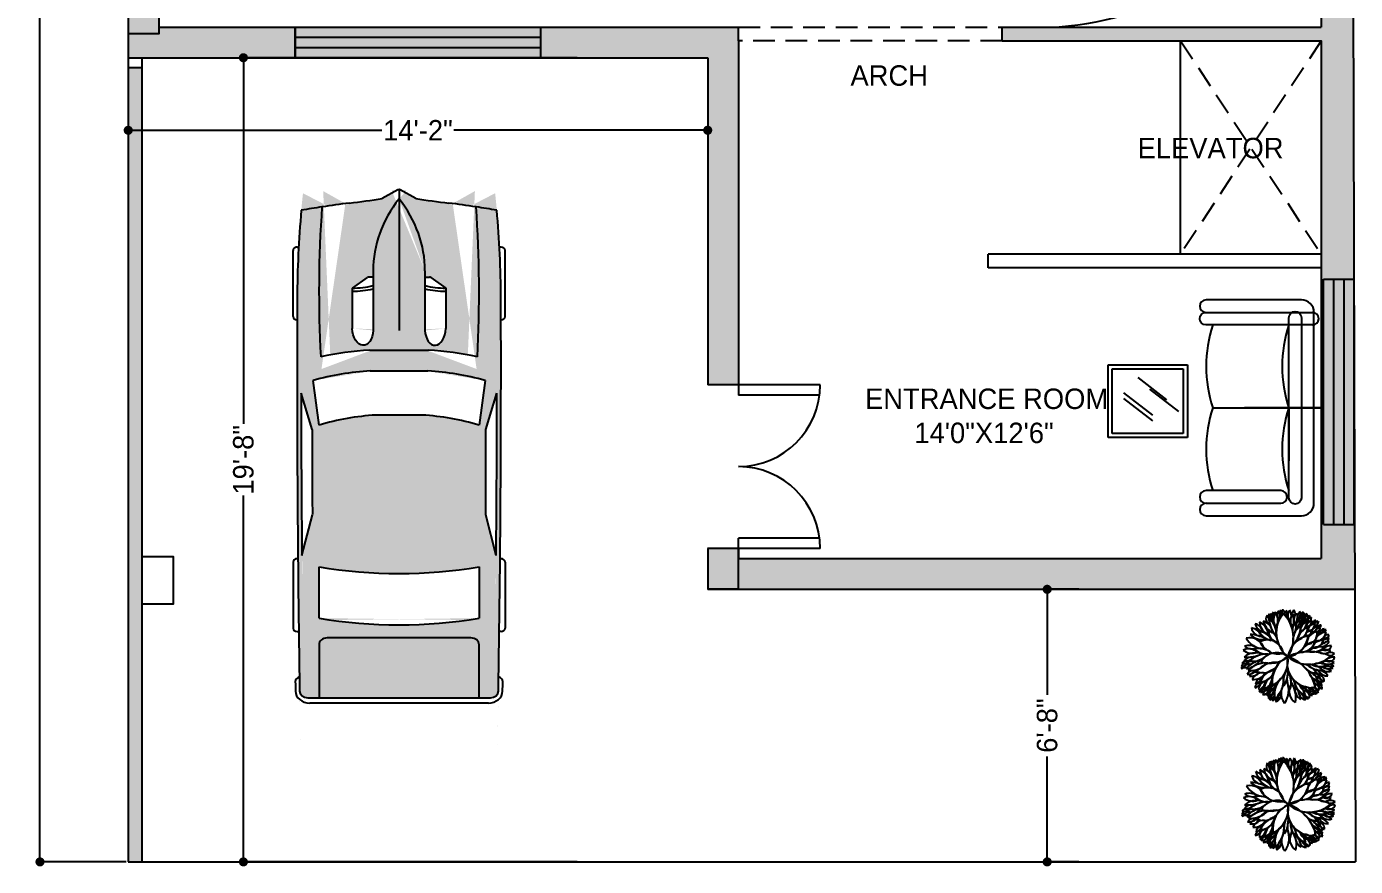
# Model space of a CAD drawing. Header units: inches. Extents: x -1202318 to 15458, y 120 to 819423.
# Drawn here: x 2437.7 to 2827.6, y 135.8 to 382.2 of the extents above; entities that cross this region are included whole.
import ezdxf

# ---------------------------------------------------------------- set-up
doc = ezdxf.new("R2010")
doc.units = ezdxf.units.IN
doc.header["$PDMODE"] = 98
doc.linetypes.add('HIDDEN', pattern=[9.525, 6.35, -3.175])
doc.styles.add('style 2', font='', dxfattribs={"height": 6})
doc.styles.get('style 2').set_extended_font_data('Bahnschrift')
doc.dimstyles.new('ISO-25', dxfattribs={"dimtxt": 6, "dimasz": 2.67, "dimexe": 1.25, "dimexo": 0.625, "dimgap": 0.645, "dimtad": 0, "dimdec": 0, "dimlunit": 3, "dimtxsty": 'style 2', "dimblk": 'DOT', "dimcen": 2.485, "dimclrd": 3, "dimclrt": 256, "dimadec": 0, "dimazin": 0, "dimtfac": 1, "dimtdec": 0, "dimtmove": 0, "dimatfit": 3, "dimfxl": 1, "dimarcsym": 1})

# ---------------------------------------------------------------- blocks, each defined once
blk = doc.blocks.new('DD IN')
for p, q in [((0, 24), (0, 0)), ((3, 24), (3, 0)), ((45, 24), (45, 0)), ((48, 24), (48, 0)), ((0, 0), (3, 0)), ((48, 0), (45, 0))]:
    blk.add_line(p, q)
for centre, start, end in [((0, 0), 0, 90), ((48, 0), 90, 180)]:
    blk.add_arc(centre, 24, start, end)
blk = doc.blocks.new('*U7')
for p, q in [((21.1, 37.41), (21.1, 36.83)), ((46.55, 38.89), (22.35, 38.89)), ((47.8, 37.39), (47.8, 37.41)), ((87.99, 31.87), (74.76, 35.92)), ((134.31, 35.6), (119.29, 31.78)), ((135.45, 37.07), (135.45, 37.41)), ((136.7, 38.89), (160.9, 38.89)), ((162.15, 37.41), (162.15, 36.77)), ((70.03, 31.54), (86.41, 29.35)), ((138.42, 29.35), (157.25, 29.35)), ((186.47, 29.35), (167.01, 29.35)), ((186.47, -33.5), (186.47, 33.5)), ((188.4, -32.76), (188.4, 32.76)), ((164.52, 26.39), (164.52, -26.39)), ((32.27, 11.63), (36.13, 17.17)), ((36.13, 17.17), (50.94, 17.17)), ((32.12, 9.51), (32.12, 11.15)), ((58.92, -10.77), (58.92, 10.77)), ((66.55, -10.53), (66.55, 10.53)), ((186.47, -10.53), (186.47, 10.53)), ((3.27, 6.13), (0.1, 0.41)), ((29.77, 9.51), (51.68, 9.51)), ((82.74, 8.5), (82.74, -8.5)), ((0, 0), (51.68, 0)), ((0.1, -0.41), (3.27, -6.13)), ((29.77, -9.51), (51.68, -9.51)), ((32.12, -9.51), (32.12, -11.15)), ((32.27, -11.63), (36.13, -17.17)), ((36.13, -17.17), (50.94, -17.17)), ((86.41, -29.35), (70.03, -31.54)), ((87.99, -31.87), (74.76, -35.92)), ((134.31, -35.6), (119.29, -31.78)), ((157.25, -29.35), (138.42, -29.35)), ((167.01, -29.35), (186.47, -29.35)), ((21.1, -37.41), (21.1, -36.83)), ((46.55, -38.89), (22.35, -38.89)), ((47.8, -37.39), (47.8, -37.41)), ((135.45, -37.07), (135.45, -37.41)), ((136.7, -38.89), (160.9, -38.89)), ((162.15, -37.41), (162.15, -36.77))]:
    blk.add_line(p, q)
for centre, major_axis, ratio, start_param, end_param in [((266.03, -27.52), (0, 313.31), 0.842304, 1.367076, 1.39176), ((41.19, -490.86), (0, 528.23), 0.842304, 0.00281, 0.075598), ((22.35, 37.41), (0, -1.48), 0.842304, 3.141593, 4.712389), ((64.48, -10555.62), (0, 10593.03), 0.842304, -0.013397, 0.002797), ((46.55, 37.41), (0, 1.48), 0.842304, -1.570796, 0), ((64.48, -10555.62), (0, -10591.55), 0.842304, 3.133765, 3.140441), ((136.7, 37.41), (0, -1.48), 0.842304, 3.141593, 4.712389), ((160.9, 37.41), (0, 1.48), 0.842304, -1.570796, 0), ((180.63, 35.84), (0, 2.22), 0.842304, -0.013017, 1.249894), ((64.48, -10556.36), (0, 10595.31), 0.842304, -0.013397, -0.013017), ((183.98, 33.5), (0, -2.96), 0.842304, 1.570796, 3.128196), ((183.98, 32.76), (0, -5.25), 0.842304, 1.570796, 3.128196), ((37.47, -593.96), (0, -623.33), 0.842304, 3.096046, 3.200911), ((135.29, 5.39), (0, 81.77), 0.842304, 1.245306, 1.50788), ((149.6, 2.8), (0, -79.58), 0.842304, 4.372215, 4.640744), ((95.79, -3666.35), (0, -3698.24), 0.842304, 3.134049, 3.144098), ((17.08, 0), (0, 147.02), 0.842304, 4.511394, 4.913384), ((35.91, 0), (0, 147.02), 0.842304, 4.511394, 4.913384), ((167.01, 26.39), (0, 2.96), 0.842304, 0, 1.570796), ((259.18, -27.52), (0, -305.3), 0.842304, 4.528606, 4.561838), ((134.4, 5.39), (0, -89.78), 0.842304, 4.449482, 4.652344), ((-204.49, 52.4), (0, -250.96), 0.842304, 1.385369, 1.434372), ((13.04, 17.01), (0, 27.42), 0.842304, 4.435146, 4.718221), ((14.2, 17.01), (0, 27.42), 0.842304, 4.435146, 4.718221), ((50.79, 13.34), (6.34, -0.36), 0.603834, -1.395552, 1.581315), ((32.75, 11.15), (0, 0.74), 0.842304, 0.879714, 1.570796), ((29.77, -46.66), (0, 56.17), 0.842304, 0, 0.590319), ((0.62, 0), (0, -0.74), 0.842304, 4.131459, 5.293319), ((29.77, 46.66), (0, 56.17), 0.842304, 2.551274, 3.141593), ((-204.49, -52.4), (0, 250.96), 0.842304, -1.434372, -1.385369), ((13.04, -17.01), (0, -27.42), 0.842304, 1.564964, 1.848039), ((14.2, -17.01), (0, -27.42), 0.842304, 1.564964, 1.848039), ((149.6, -2.8), (0, -79.58), 0.842304, -1.499151, -1.230623), ((32.75, -11.15), (0, -0.74), 0.842304, 4.712389, 5.403472), ((134.4, -5.39), (0, -89.78), 0.842304, -1.510751, -1.307889), ((135.29, -5.39), (0, -81.77), 0.842304, -1.50788, -1.245306), ((259.18, 27.52), (0, 305.3), 0.842304, 1.721348, 1.754579), ((266.03, 27.52), (0, 313.31), 0.842304, 1.749832, 1.774517), ((37.47, 593.96), (0, -623.33), 0.842304, -0.059319, 0.045547), ((167.01, -26.39), (0, -2.96), 0.842304, 4.712389, 6.283185), ((95.79, 3666.35), (0, -3698.24), 0.842304, -0.002505, 0.007544), ((183.98, -33.5), (0, 2.96), 0.842304, 3.15499, 4.712389), ((183.98, -32.76), (0, -5.25), 0.842304, 0.013397, 1.570796), ((41.19, 490.86), (0, -528.23), 0.842304, -0.075598, -0.00281), ((22.35, -37.41), (0, 1.48), 0.842304, 1.570796, 3.141593), ((64.48, 10555.62), (0, 10593.03), 0.842304, 3.138796, 3.15499), ((46.55, -37.41), (0, -1.48), 0.842304, 0, 1.570796), ((64.48, 10555.62), (0, -10591.55), 0.842304, 0.001152, 0.007828), ((136.7, -37.41), (0, -1.48), 0.842304, -1.570796, 0), ((160.9, -37.41), (0, 1.48), 0.842304, 3.141593, 4.712389), ((180.63, -35.84), (0, -2.22), 0.842304, -1.249894, 0.013017), ((64.48, 10556.36), (0, 10595.31), 0.842304, 3.15461, 3.15499)]:
    blk.add_ellipse(centre, major_axis=major_axis, ratio=ratio, start_param=start_param, end_param=end_param)
at = {"extrusion": (0, 0, -1)}
blk.add_ellipse((50.79, -13.34), major_axis=(6.34, 0.36), ratio=0.603834, start_param=-1.395552, end_param=1.581315, dxfattribs=at)
blk = doc.blocks.new('W1')
for p, q in [((-36, 9), (-36, 0)), ((-36, 9), (36, 9)), ((36, 9), (36, 0)), ((-36, 0), (36, 0))]:
    blk.add_line(p, q)
at = {"ltscale": 0.25}
for p, q in [((-36, 6), (36, 6)), ((-36, 3), (36, 3))]:
    blk.add_line(p, q, dxfattribs=at)
blk = doc.blocks.new('A$C045817B7')
at = {"linetype": 'Continuous'}
for centre, radius, start, end in [((0.674, 1.408), 0.0774, 143.4666, 212.636), ((0.57, 1.407), 0.0631, 308.0621, 48.0716), ((0.686, 1.44), 0.053, 162.0876, 254.9372), ((0.632, 1.408), 0.0481, 336.7056, 85.2676), ((0.196, 1.056), 0.227, 4.7143, 67.8163), ((0.503, 1.281), 0.221, 183.6832, 248.8474), ((0.288, 1.091), 0.199, 4.9325, 74.201), ((0.604, 1.346), 0.269, 193.5994, 242.7133), ((0.475, 1.317), 0.0907, 141.6219, 241.8227), ((0.229, 1.254), 0.212, 353.7714, 34.3944), ((0.499, 1.354), 0.076, 146.2148, 215.5863), ((0.344, 1.352), 0.101, 336.8375, 25.7602), ((0.307, 1.11), 0.238, 350.9158, 56.4676), ((0.865, 1.329), 0.427, 182.7633, 220.2681), ((0.566, 1.361), 0.116, 158.8629, 231.8014), ((0.296, 1.275), 0.206, 354.9299, 38.2776), ((0.534, 1.378), 0.0517, 125.1476, 215.1674), ((0.446, 1.388), 0.0665, 315.9686, 28.5539), ((0.727, 1.306), 0.224, 148.1293, 211.6066), ((0.316, 1.295), 0.256, 332.7316, 30.423), ((1.02, 1.101), 0.474, 140.1927, 231.9127), ((1.02, 1.101), 0.474, 140.1927, 231.9127), ((0.666, 1.369), 0.109, 136.9706, 214.0961), ((0.477, 1.38), 0.127, 322.5461, 30.2051), ((0.284, 1.019), 0.531, 326.6718, 45.9965), ((0.284, 1.019), 0.531, 326.6718, 45.9965), ((0.778, 1.398), 0.0917, 148.6867, 206.3859), ((0.659, 1.397), 0.0638, 315.3788, 50.8821), ((0.872, 1.365), 0.146, 144.1247, 209.9983), ((0.663, 1.374), 0.119, 313.0665, 40.4805), ((0.947, 1.285), 0.18, 145.6159, 212.0121), ((0.616, 1.29), 0.206, 329.0835, 27.8381), ((0.871, 1.403), 0.07, 135.7289, 216.7307), ((0.767, 1.403), 0.0727, 313.9166, 42.0854), ((0.963, 1.303), 0.142, 134.1111, 205.5497), ((0.718, 1.345), 0.158, 318.2431, 22.2882), ((1.096, 1.182), 0.242, 142.2526, 184.7932), ((0.742, 1.283), 0.17, 315.1897, 16.2404), ((0.969, 1.344), 0.0971, 118.1173, 194.1612), ((0.813, 1.403), 0.114, 305.529, 13.8056), ((1.036, 1.286), 0.131, 135.6289, 203.2703), ((0.856, 1.262), 0.163, 293.0154, 1.6548), ((0.823, 1.331), 0.128, 320.2817, 21.1504), ((0.864, 1.306), 0.12, 299.7947, 10.8598), ((1.051, 1.143), 0.127, 104.8433, 190.8351), ((1.073, 1.214), 0.146, 128.4546, 183.4176), ((0.969, 1.392), 0.0286, 87.7834, 216.2289), ((0.929, 1.409), 0.0432, 295.9976, 16.1714), ((1.028, 1.326), 0.0778, 112.7761, 185.856), ((0.928, 1.384), 0.0712, 288.713, 11.2589), ((1.065, 1.298), 0.08, 104.201, 194.4012), ((0.911, 1.377), 0.135, 304.2378, 359.5829), ((1.032, 1.358), 0.0364, 99.2784, 171.3916), ((1.001, 1.387), 0.0264, 266.1586, 15.4849), ((1.107, 1.193), 0.0904, 91.8605, 175.7336), ((1.013, 1.286), 0.0917, 275.8545, 358.0593), ((1.015, 1.342), 0.0802, 276.1637, 357.1543), ((1.097, 1.268), 0.0702, 91.7786, 182.4828), ((1.022, 1.367), 0.0483, 287.5588, 1.0547), ((1.083, 1.327), 0.0425, 107.0612, 187.7677), ((1.084, 1.309), 0.0789, 274.952, 350.0502), ((1.189, 1.194), 0.105, 104.8358, 158.3298), ((1.207, 1.215), 0.0674, 97.023, 194.188), ((1.108, 1.294), 0.102, 291.8243, 352.6819), ((0.127, 0.57), 0.503, 57.1, 88.9879), ((0.337, 1.287), 0.294, 226.8371, 279.6115), ((0.127, 0.969), 0.209, 21.1582, 81.5772), ((0.326, 1.216), 0.174, 193.4903, 265.1113), ((0.173, 1.082), 0.165, 14.1334, 74.4408), ((0.362, 1.267), 0.148, 190.1254, 258.4489), ((0.256, 0.888), 0.237, 24.1229, 87.271), ((0.539, 1.293), 0.32, 211.7537, 257.205), ((0.417, 0.977), 0.146, 347.7275, 86.5018), ((0.603, 1.125), 0.177, 180.6823, 254.9928), ((1.135, 0.653), 0.414, 102.4187, 169.64), ((0.684, 1.087), 0.362, 276.8124, 355.2462), ((1.135, 0.653), 0.414, 102.4187, 169.64), ((0.684, 1.087), 0.362, 276.8124, 355.2462), ((0.912, 1.154), 0.115, 129.5904, 214.9904), ((1.097, 0.972), 0.293, 127.2528, 187.8803), ((0.553, 1.191), 0.371, 313.1476, 1.2102), ((0.731, 1.181), 0.124, 311.7047, 29.8857), ((1.179, 0.921), 0.308, 117.7333, 167.1791), ((0.837, 1.185), 0.199, 282.2224, 2.3823), ((1.006, 1.141), 0.0938, 260.6789, 0.9431), ((1.11, 1.022), 0.121, 94.8183, 164.0455), ((1.204, 0.938), 0.18, 96.5443, 185.0063), ((1.017, 1.091), 0.169, 273.2227, 8.7941), ((1.158, 1.113), 0.129, 96.7641, 173.2337), ((1.04, 1.23), 0.104, 265.9009, 6.4786), ((1.003, 1.281), 0.21, 295.6392, 342.2693), ((1.246, 1.068), 0.155, 105.7731, 167.7334), ((1.314, 0.965), 0.233, 109.4994, 136.9089), ((1.161, 1.193), 0.0761, 259.0641, 354.3395), ((1.134, 1.157), 0.199, 273.4935, 346.3568), ((1.328, 0.925), 0.185, 90.3381, 167.7122), ((1.305, 1.044), 0.125, 126.1873, 171.9), ((1.171, 1.124), 0.0642, 283.5886, 18.8322), ((1.238, 1.172), 0.0478, 79.6966, 175.7556), ((1.189, 1.231), 0.0588, 271.4011, 348.9236), ((1.219, 1.17), 0.0764, 278.2551, 352.0256), ((1.297, 1.093), 0.067, 92.1528, 177.3641), ((1.277, 1.158), 0.05, 255.9485, 344.7487), ((1.312, 1.103), 0.0435, 71.8727, 177.5899), ((1.355, 0.989), 0.0801, 80.2322, 170.7901), ((1.293, 1.075), 0.0756, 256.6638, 354.3586), ((0.117, 0.65), 0.2, 47.6242, 116.3703), ((0.12, 0.689), 0.213, 55.0608, 109.8401), ((0.166, 1.035), 0.187, 230.921, 294.5931), ((0.127, 0.785), 0.238, 15.6317, 103.0399), ((0.373, 1.201), 0.352, 211.6708, 264.7928), ((0.266, 0.518), 0.338, 52.3333, 100.5116), ((0.397, 1.03), 0.263, 223.0994, 285.2758), ((0.408, 0.737), 0.252, 8.8778, 118.165), ((0.408, 0.737), 0.252, 8.8778, 118.165), ((0.593, 1.108), 0.339, 206.1263, 280.9166), ((0.593, 1.108), 0.339, 206.1263, 280.9166), ((0.935, 1.02), 0.222, 266.4743, 345.5895), ((1.197, 0.667), 0.301, 99.0241, 154.2486), ((1.121, 1.055), 0.254, 252.2856, 312.6971), ((1.218, 0.649), 0.232, 70.845, 135.8807), ((1.127, 1.022), 0.159, 262.8203, 344.2968), ((1.247, 0.847), 0.136, 75.4836, 172.5015), ((1.319, 0.586), 0.248, 71.9408, 116.9441), ((1.245, 1.019), 0.137, 260.6816, 336.3986), ((1.385, 0.765), 0.2, 94.1518, 143.8725), ((1.273, 1.036), 0.0995, 264.1118, 349.9981), ((1.351, 0.938), 0.0832, 76.143, 176.5124), ((1.312, 0.929), 0.103, 244.6403, 341.1924), ((1.393, 0.747), 0.15, 83.6931, 144.2356), ((0.086, 0.569), 0.0924, 75.5349, 147.3156), ((0.026, 0.744), 0.126, 261.5672, 316.5813), ((0.171, 1.013), 0.233, 232.3928, 289.0729), ((0.15, 0.582), 0.135, 75.3344, 144.8904), ((0.062, 0.81), 0.152, 261.6902, 318.8637), ((0.225, 0.513), 0.275, 70.5173, 130.8948), ((0.084, 1.316), 0.596, 266.2174, 293.1983), ((0.168, 0.529), 0.126, 73.7967, 136.5993), ((0.116, 0.716), 0.108, 248.2341, 323.5826), ((0.333, 0.355), 0.311, 96.4976, 144.4202), ((0.015, 0.882), 0.352, 280.7516, 321.5123), ((0.122, 0.906), 0.399, 267.6527, 316.8691), ((0.381, 0.257), 0.372, 84.6724, 137.8772), ((0.166, 0.999), 0.344, 262.8943, 317.9077), ((0.395, 0.373), 0.394, 87.5171, 133.5965), ((0.536, 0.265), 0.373, 82.1944, 142.1523), ((0.536, 0.265), 0.373, 82.1944, 142.1523), ((0.342, 0.742), 0.267, 247.9013, 336.4453), ((0.342, 0.742), 0.267, 247.9013, 336.4453), ((0.55, 0.505), 0.284, 51.4847, 150.4796), ((0.55, 0.505), 0.284, 51.4847, 150.4796), ((0.448, 1.052), 0.428, 250.5559, 310.8185), ((0.448, 1.052), 0.428, 250.5559, 310.8185), ((0.909, 0.342), 0.426, 115.2559, 188.7459), ((0.909, 0.342), 0.426, 115.2559, 188.7459), ((0.286, 0.673), 0.444, 296.9632, 7.0387), ((0.286, 0.673), 0.444, 296.9632, 7.0387), ((1.1, 0.627), 0.385, 164.9611, 278.5253), ((1.1, 0.627), 0.385, 164.9611, 278.5253), ((1.056, 1.114), 0.507, 229.6992, 311.5503), ((1.056, 1.114), 0.507, 229.6992, 311.5503), ((0.528, 0.117), 0.642, 11.581, 71.9055), ((0.528, 0.117), 0.642, 11.581, 71.9055), ((1.065, 0.015), 0.79, 65.535, 114.0997), ((1.065, 0.015), 0.79, 65.535, 114.0997), ((1.223, 0.344), 0.28, 66.3523, 112.9171), ((1.29, 0.919), 0.144, 232.041, 317.4503), ((1.349, 0.432), 0.228, 64.2867, 119.6833), ((1.335, 0.844), 0.235, 245.2293, 298.7459), ((1.386, 0.654), 0.137, 58.3812, 119.5333), ((1.389, 0.856), 0.109, 228.9093, 308.5468), ((1.438, 0.568), 0.153, 81.9806, 141.5702), ((1.368, 0.746), 0.0952, 239.4601, 343.3963), ((0.036, 0.544), 0.0356, 64.3194, 180.1506), ((-0.006, 0.614), 0.0702, 274.775, 327.7433), ((0.049, 0.567), 0.0483, 63.8642, 164.9126), ((0.016, 0.663), 0.0849, 260.8137, 319.621), ((0.059, 0.633), 0.0762, 260.8552, 343.7736), ((0.11, 0.545), 0.0639, 66.2708, 168.5265), ((0.191, 0.395), 0.116, 69.1503, 149.5623), ((0.098, 0.654), 0.201, 267.8781, 309.7178), ((0.237, 0.359), 0.128, 69.7783, 150.4858), ((0.148, 0.614), 0.193, 263.3238, 315.6901), ((0.329, 0.301), 0.174, 73.1013, 155.8555), ((0.193, 0.58), 0.209, 263.7718, 329.9129), ((0.286, 0.566), 0.234, 271.8374, 352.1545), ((0.608, 0.204), 0.34, 105.8021, 157.9309), ((0.583, 0.217), 0.225, 117.0311, 178.4752), ((0.851, 0.148), 0.333, 125.4495, 194.3833), ((0.258, 0.365), 0.403, 312.0836, 7.7492), ((1.01, 0.352), 0.352, 146.1403, 192.9375), ((0.369, 0.471), 0.358, 326.5048, 12.5731), ((1.112, 0.379), 0.399, 163.006, 206.4028), ((0.463, 0.326), 0.317, 337.0155, 32.3933), ((0.994, 0.414), 0.232, 177.4751, 229.0935), ((0.644, 0.263), 0.2, 352.8763, 53.6923), ((1.193, 0.748), 0.282, 209.5725, 266.6092), ((0.946, 0.351), 0.258, 26.7163, 89.4654), ((1.06, 0.297), 0.308, 45.5953, 96.7829), ((1.249, 0.846), 0.33, 227.6582, 274.5736), ((1.247, 0.543), 0.2, 193.5469, 255.092), ((0.992, 0.295), 0.21, 15.2055, 73.4335), ((1.223, 0.819), 0.246, 241.9956, 297.1513), ((1.135, 0.391), 0.0817, 16.1716, 103.2737), ((1.199, 0.498), 0.0854, 200.7434, 279.5426), ((1.127, 0.388), 0.138, 14.4757, 85.2332), ((1.357, 0.661), 0.257, 212.358, 247.8743), ((1.205, 0.351), 0.0884, 353.8825, 92.0321), ((1.338, 0.576), 0.149, 207.6518, 275.7647), ((1.204, 0.333), 0.177, 32.6713, 88.8509), ((1.331, 0.459), 0.124, 191.172, 251.9177), ((1.201, 0.224), 0.344, 53.1036, 87.7156), ((1.359, 0.663), 0.17, 214.2354, 286.3594), ((1.369, 0.692), 0.157, 229.1074, 294.3725), ((1.326, 0.394), 0.185, 55.0763, 106.547), ((1.367, 0.449), 0.156, 59.4734, 103.628), ((1.397, 0.71), 0.136, 240.5694, 291.3512), ((0.353, 0.192), 0.153, 116.357, 160.3901), ((0.2, 0.338), 0.0957, 275.5656, 352.3302), ((0.329, 0.289), 0.106, 102.1715, 174.8796), ((0.192, 0.412), 0.118, 285.4191, 349.1615), ((0.385, 0.23), 0.109, 94.9728, 190.34), ((0.211, 0.366), 0.169, 293.1081, 353.7713), ((0.361, 0.162), 0.0817, 100.2324, 168.3254), ((0.257, 0.277), 0.101, 283.4977, 339.7801), ((0.428, 0.096), 0.145, 100.3612, 150.1928), ((0.31, 0.263), 0.0954, 265.5089, 337.9725), ((0.446, 0.103), 0.114, 99.379, 165.6267), ((0.335, 0.219), 0.088, 270.0752, 352.9011), ((0.289, 0.401), 0.192, 291.2352, 1.3744), ((0.535, 0.18), 0.137, 116.0884, 168.1091), ((0.351, 0.326), 0.128, 292.8853, 348.9183), ((0.37, 0.254), 0.154, 294.3385, 349.2686), ((0.55, 0.111), 0.117, 105.2898, 178.5727), ((0.401, 0.347), 0.15, 283.8028, 342.1607), ((0.583, 0.151), 0.154, 105.3834, 161.1006), ((0.866, 0.154), 0.247, 130.295, 218.4672), ((0.411, 0.199), 0.329, 322.8143, 25.9478), ((0.952, 0.186), 0.204, 146.0669, 237.8395), ((0.523, 0.095), 0.331, 345.7306, 38.1758), ((0.62, 0.003), 0.403, 18.4462, 59.431), ((1.084, 0.376), 0.259, 185.6314, 251.5275), ((1.037, 0.229), 0.203, 176.6795, 236.2095), ((0.71, 0.07), 0.214, 357.2572, 51.8918), ((1.033, 0.312), 0.125, 193.0285, 276.8178), ((0.674, -0.2), 0.539, 46.026, 63.8202), ((1.066, 0.31), 0.111, 207.5481, 283.7961), ((0.981, 0.122), 0.137, 35.6397, 95.7045), ((1.111, 0.244), 0.0578, 187.7168, 304.4986), ((1.052, 0.107), 0.128, 44.1762, 85.3443), ((1.119, 0.164), 0.0809, 29.3099, 111.5931), ((1.164, 0.289), 0.0894, 216.5656, 287.0761), ((1.106, 0.274), 0.099, 4.7965, 82.2404), ((1.221, 0.382), 0.101, 180.7734, 260.5601), ((1.213, 0.284), 0.0708, 161.1105, 274.4944), ((1.136, 0.217), 0.0824, 357.0116, 85.6827), ((1.284, 0.427), 0.11, 188.605, 258.98), ((1.169, 0.314), 0.0936, 2.8758, 86.327), ((1.147, 0.218), 0.129, 25.3111, 73.0248), ((1.267, 0.353), 0.0794, 189.1464, 267.3617), ((1.216, 0.227), 0.0494, 5.791, 111.6106), ((1.252, 0.285), 0.0548, 193.7223, 284.1234), ((0.496, 0.131), 0.0944, 129.034, 190.2749), ((0.359, 0.173), 0.0733, 306.3661, 19.1068), ((0.473, 0.076), 0.051, 99.6572, 183.1618), ((0.407, 0.127), 0.0565, 286.0562, 356.8357), ((0.49, 0.07), 0.0477, 127.0247, 210.2404), ((0.434, 0.085), 0.0424, 290.487, 37.5911), ((0.529, 0.109), 0.0568, 113.8463, 210.2532), ((0.465, 0.133), 0.0543, 285.924, 44.7697), ((0.475, 0.083), 0.0431, 284.6561, 26.2956), ((0.562, 0.047), 0.0731, 132.16, 189.1742), ((0.583, 0.051), 0.0455, 127.5503, 224.1965), ((0.532, 0.055), 0.0406, 297.2401, 57.4513), ((0.677, 0.088), 0.109, 123.3541, 203.8422), ((0.507, 0.13), 0.111, 309.3952, 19.6081), ((1.024, 0.182), 0.131, 176.7389, 261.4389), ((0.677, -0.1), 0.362, 25.0348, 53.1431), ((1.06, 0.197), 0.128, 201.8372, 264.0548), ((0.861, -0.067), 0.231, 36.3427, 69.5492), ((1.073, 0.181), 0.0972, 172.1213, 265.1214), ((0.977, 0.104), 0.09, 346.9987, 90.244), ((1.108, 0.196), 0.0758, 190.9945, 269.0226), ((1.032, 0.106), 0.0755, 10.8525, 89.1645), ((1.125, 0.204), 0.061, 194.689, 281.2603), ((1.059, 0.106), 0.0875, 25.7085, 81.5835), ((1.152, 0.186), 0.0382, 194.9585, 313.0302), ((1.09, 0.007), 0.175, 60.0427, 80.4027), ((1.173, 0.21), 0.0454, 211.4703, 327.2679), ((1.17, 0.098), 0.097, 64.9944, 110.7064)]:
    blk.add_arc(centre, radius, start, end, dxfattribs=at)
blk = doc.blocks.new('_Dot')
at = {"color": 0, "linetype": 'ByBlock', "lineweight": -2}
blk.add_line((-0.5, 0), (-1, 0), dxfattribs=at)
at = {"color": 0, "linetype": 'ByBlock', "const_width": 0.5}
blk.add_lwpolyline([(-0.25, 0, 1), (0.25, 0, 1)], format="xyb", close=True, dxfattribs=at)
blk = doc.blocks.new('*D178')
at = {"color": 0, "lineweight": -2, "transparency": 16777216}
for p, q in [((2599.22, 373.09), (2500.1, 373.09)), ((2599.22, 137.09), (2500.1, 137.09))]:
    blk.add_line(p, q, dxfattribs=at)
at = {"color": 3, "lineweight": -2, "transparency": 16777216}
for p, q in [((2501.35, 370.42), (2501.35, 265.61)), ((2501.35, 139.76), (2501.35, 244.58))]:
    blk.add_line(p, q, dxfattribs=at)
at = {"layer": 'Defpoints', "color": 0, "transparency": 16777216}
for p in [(2599.84, 373.09), (2501.35, 137.09), (2599.84, 137.09)]:
    blk.add_point(p, dxfattribs=at)
at = {"color": 3, "lineweight": -2, "transparency": 16777216, "xscale": 2.67, "yscale": 2.67, "zscale": 2.67}
for p, rotation in [((2501.35, 373.09), 90), ((2501.35, 137.09), 270)]:
    blk.add_blockref('_Dot', p, dxfattribs=dict(at, rotation=rotation))
at = {"transparency": 16777216, "insert": (2501.35, 255.09), "char_height": 6, "attachment_point": 5, "rotation": 90, "style": 'style 2'}
blk.add_mtext('19\'-8"', dxfattribs=at)
blk = doc.blocks.new('*D179')
at = {"color": 0, "lineweight": -2, "transparency": 16777216}
for p, q in [((2467.55, 351.18), (2467.55, 350.55)), ((2637.55, 352.43), (2637.55, 353.05))]:
    blk.add_line(p, q, dxfattribs=at)
at = {"color": 3, "lineweight": -2, "transparency": 16777216}
for p, q in [((2470.22, 351.8), (2541.99, 351.8)), ((2634.88, 351.8), (2563.1, 351.8))]:
    blk.add_line(p, q, dxfattribs=at)
at = {"layer": 'Defpoints', "color": 0, "transparency": 16777216}
for p in [(2467.55, 351.8), (2637.55, 351.8), (2637.55, 351.8)]:
    blk.add_point(p, dxfattribs=at)
at = {"color": 3, "lineweight": -2, "transparency": 16777216, "xscale": 2.67, "yscale": 2.67, "zscale": 2.67, "rotation": 180}
blk.add_blockref('_Dot', (2467.55, 351.8), dxfattribs=at)
at = {"color": 3, "lineweight": -2, "transparency": 16777216, "xscale": 2.67, "yscale": 2.67, "zscale": 2.67}
blk.add_blockref('_Dot', (2637.55, 351.8), dxfattribs=at)
at = {"transparency": 16777216, "insert": (2552.55, 351.8), "char_height": 6, "attachment_point": 5, "style": 'style 2'}
blk.add_mtext('14\'-2"', dxfattribs=at)
blk = doc.blocks.new('*D180')
at = {"color": 0, "lineweight": -2, "transparency": 16777216}
for p, q in [((2475.92, 737.09), (2440.42, 737.09)), ((2466.92, 137.09), (2440.42, 137.09))]:
    blk.add_line(p, q, dxfattribs=at)
at = {"color": 3, "lineweight": -2, "transparency": 16777216}
for p, q in [((2441.67, 734.42), (2441.67, 442.65)), ((2441.67, 139.76), (2441.67, 431.54))]:
    blk.add_line(p, q, dxfattribs=at)
at = {"layer": 'Defpoints', "color": 0, "transparency": 16777216}
for p in [(2476.55, 737.09), (2441.67, 137.09), (2467.55, 137.09)]:
    blk.add_point(p, dxfattribs=at)
at = {"color": 3, "lineweight": -2, "transparency": 16777216, "xscale": 2.67, "yscale": 2.67, "zscale": 2.67}
for p, rotation in [((2441.67, 737.09), 90), ((2441.67, 137.09), 270)]:
    blk.add_blockref('_Dot', p, dxfattribs=dict(at, rotation=rotation))
at = {"transparency": 16777216, "insert": (2441.67, 437.09), "char_height": 6, "attachment_point": 5, "rotation": 90, "style": 'style 2'}
blk.add_mtext("50'", dxfattribs=at)
blk = doc.blocks.new('*D181')
at = {"color": 0, "lineweight": -2, "transparency": 16777216}
for p, q in [((2746.46, 217.09), (2735.9, 217.09)), ((2746.46, 137.09), (2735.9, 137.09))]:
    blk.add_line(p, q, dxfattribs=at)
at = {"color": 3, "lineweight": -2, "transparency": 16777216}
for p, q in [((2737.15, 214.42), (2737.15, 186.14)), ((2737.15, 139.76), (2737.15, 168.04))]:
    blk.add_line(p, q, dxfattribs=at)
at = {"layer": 'Defpoints', "color": 0, "transparency": 16777216}
for p in [(2737.15, 217.09), (2747.09, 217.09), (2747.09, 137.09)]:
    blk.add_point(p, dxfattribs=at)
at = {"color": 3, "lineweight": -2, "transparency": 16777216, "xscale": 2.67, "yscale": 2.67, "zscale": 2.67}
for p, rotation in [((2737.15, 217.09), 90), ((2737.15, 137.09), 270)]:
    blk.add_blockref('_Dot', p, dxfattribs=dict(at, rotation=rotation))
at = {"transparency": 16777216, "insert": (2737.15, 177.09), "char_height": 6, "attachment_point": 5, "rotation": 90, "style": 'style 2'}
blk.add_mtext('6\'-8"', dxfattribs=at)

msp = doc.modelspace()

# ---------------------------------------------------------------- hatches: boundary and pattern name
h = msp.add_hatch(color=250)
h.dxf.hatch_style = 1
h.paths.add_polyline_path([(2637.55, 373.09), (2637.55, 277.09), (2646.55, 277.09), (2646.55, 378.09), (2646.55, 382.09), (2476.55, 382.09), (2476.55, 544.09), (2498.26, 544.09), (2498.26, 548.09), (2476.55, 548.09), (2476.55, 737.09), (2640.55, 737.09), (2640.55, 734.09), (2644.55, 734.09), (2644.55, 737.09), (2817.55, 737.09), (2817.55, 677.09), (2644.55, 677.09), (2644.55, 701.09), (2640.55, 701.09), (2640.55, 548.09), (2626.68, 548.09), (2626.68, 544.09), (2660.13, 544.09), (2660.13, 548.09), (2644.55, 548.09), (2644.55, 673.09), (2817.55, 673.09), (2817.55, 548.09), (2714.23, 548.09), (2714.23, 544.09), (2817.55, 544.09), (2817.55, 382.09), (2738.91, 382.09, -0.020116), (2732.42, 382.09), (2723.92, 382.09), (2723.92, 378.09), (2817.55, 378.09), (2817.55, 315.42), (2817.55, 226.09), (2646.55, 226.09), (2646.55, 229.09), (2637.55, 229.09), (2637.55, 217.09), (2827.37, 217.09), (2826.55, 548.09), (2826.55, 746.09), (2467.55, 746.09), (2467.55, 373.09)])
h = msp.add_hatch(color=250)
h.dxf.hatch_style = 1
h.paths.add_polyline_path([(2646.55, 378.09), (2646.55, 382.09), (2588.55, 382.09), (2588.55, 373.09), (2637.55, 373.09), (2637.55, 277.09), (2646.55, 277.09)])
at = {"linetype": 'ByBlock'}
h = msp.add_hatch(color=250, dxfattribs=at)
h.dxf.hatch_style = 1
h.paths.add_polyline_path([(2471.55, 370.12), (2467.55, 370.12), (2467.55, 137.09), (2471.55, 137.09)])
h = msp.add_hatch(color=1)
h.dxf.hatch_style = 1
edge = h.paths.add_edge_path()
edge.add_ellipse((-5894.58, 282.82), major_axis=(8471.5, 0), ratio=0.8423039, start_angle=-0.455732, end_angle=0.107122)
edge.add_ellipse((-5894.58, 282.82), major_axis=(8471.5, 0), ratio=0.8423039, start_angle=0.107122, end_angle=0.160259)
edge.add_ellipse((2154.45, 301.45), major_axis=(-422.44, 0), ratio=0.842304, start_angle=180.2145, end_angle=182.5876)
edge.add_ellipse((2154.45, 301.45), major_axis=(-422.44, 0), ratio=0.842304, start_angle=182.5876, end_angle=184.3315)
edge.add_ellipse((2524.99, 121.64), major_axis=(-250.56, 0), ratio=0.842304, start_angle=258.3277, end_angle=259.742)
edge.add_ellipse((2072, 304.42), major_axis=(-498.49, 0), ratio=0.842304, start_angle=177.3904, end_angle=183.3987, ccw=False)
edge.add_ellipse((2551.31, 226.9), major_axis=(71.8, 0), ratio=0.842304, start_angle=74.9365, end_angle=86.5597)
edge.add_line((2555.62, 287.27), (2538.39, 287.27))
edge.add_ellipse((2542.7, 226.9), major_axis=(71.8, 0), ratio=0.842304, start_angle=93.4403, end_angle=105.0635)
edge.add_ellipse((3022.01, 304.42), major_axis=(-498.49, 0), ratio=0.842304, start_angle=-3.3987, end_angle=2.6096, ccw=False)
edge.add_ellipse((2569.02, 121.64), major_axis=(250.56, 0), ratio=0.842304, start_angle=100.258, end_angle=101.6723)
edge.add_ellipse((2939.56, 301.45), major_axis=(-422.44, 0), ratio=0.842304, start_angle=-4.3315, end_angle=-2.5876)
edge.add_ellipse((2939.56, 301.45), major_axis=(-422.44, 0), ratio=0.842304, start_angle=-2.5876, end_angle=-0.161)
edge.add_ellipse((10988.59, 282.82), major_axis=(-8471.5, 0), ratio=0.8423039, start_angle=-0.160259, end_angle=-0.107122)
edge.add_ellipse((10988.59, 282.82), major_axis=(-8471.5, 0), ratio=0.8423039, start_angle=-0.107122, end_angle=0.455732)
edge.add_ellipse((10988.59, 282.82), major_axis=(-8471.5, 0), ratio=0.8423039, start_angle=0.455732, end_angle=0.627167)
edge.add_ellipse((10988.59, 282.82), major_axis=(-8471.5, 0), ratio=0.8423039, start_angle=0.627167, end_angle=0.767589)
edge.add_ellipse((2520.21, 187.25), major_axis=(2.37, 0), ratio=0.842304, start_angle=180.7676, end_angle=270)
edge.add_line((2520.21, 185.26), (2523.53, 185.26))
edge.add_line((2523.53, 185.26), (2523.53, 201.18))
edge.add_ellipse((2525.9, 200.83), major_axis=(-2.37, 0), ratio=0.842304, start_angle=-90, end_angle=0, ccw=False)
edge.add_line((2525.9, 202.82), (2568.53, 202.82))
edge.add_ellipse((2568.11, 200.83), major_axis=(-2.37, 0), ratio=0.842304, start_angle=180, end_angle=270, ccw=False)
edge.add_line((2570.48, 200.83), (2570.48, 185.26))
edge.add_line((2570.48, 185.26), (2573.79, 185.26))
edge.add_ellipse((2573.79, 187.25), major_axis=(2.37, 0), ratio=0.842304, start_angle=-90, end_angle=-0.7676)
edge.add_ellipse((-5894.58, 282.82), major_axis=(8471.5, 0), ratio=0.8423039, start_angle=-0.767589, end_angle=-0.734454)
edge.add_ellipse((-5894.58, 282.82), major_axis=(8471.5, 0), ratio=0.8423039, start_angle=-0.734454, end_angle=-0.627167)
edge.add_ellipse((-5894.58, 282.82), major_axis=(8471.5, 0), ratio=0.8423039, start_angle=-0.627167, end_angle=-0.455732)
edge = h.paths.add_edge_path(flags=16)
edge.add_ellipse((2544.76, 214.75), major_axis=(63.64, 0), ratio=0.842304, start_angle=94.1049, end_angle=109.4905)
edge.add_line((2523.53, 265.29), (2521.78, 278.38))
edge.add_ellipse((2542.7, 226.19), major_axis=(65.4, 0), ratio=0.842304, start_angle=93.6048, end_angle=108.6492, ccw=False)
edge.add_line((2538.58, 281.17), (2555.42, 281.17))
edge.add_ellipse((2551.31, 226.19), major_axis=(-65.4, 0), ratio=0.842304, start_angle=251.3508, end_angle=266.3952, ccw=False)
edge.add_line((2572.22, 278.38), (2570.48, 265.29))
edge.add_ellipse((2549.24, 214.75), major_axis=(-63.64, 0), ratio=0.842304, start_angle=250.5095, end_angle=265.8951)
edge.add_line((2553.8, 268.22), (2540.21, 268.22))
edge = h.paths.add_edge_path(flags=16)
edge.add_line((2521.59, 238.99), (2518.53, 226.97))
edge.add_ellipse((10988.59, 282.82), major_axis=(8470.32, 0), ratio=0.8423039, start_angle=180.066003, end_angle=180.448487, ccw=False)
edge.add_line((2518.28, 274.6), (2521.52, 264.02))
edge.add_ellipse((5479.08, 257.78), major_axis=(2957.57, 0), ratio=0.8423039, start_angle=179.85647, end_angle=180.43224)
edge = h.paths.add_edge_path(flags=16)
edge.add_ellipse((2547, 320.73), major_axis=(117.57, 0), ratio=0.842304, start_angle=258.4839, end_angle=281.5161)
edge.add_line((2570.48, 223.69), (2570.48, 208.63))
edge.add_ellipse((2547, 305.67), major_axis=(117.57, 0), ratio=0.842304, start_angle=258.4839, end_angle=281.5161, ccw=False)
edge.add_line((2523.53, 208.63), (2523.53, 223.69))
edge = h.paths.add_edge_path(flags=16)
edge.add_ellipse((-385.07, 257.78), major_axis=(2957.57, 0), ratio=0.8423039, start_angle=-0.43224, end_angle=0.14353)
edge.add_line((2572.49, 264.02), (2575.73, 274.6))
edge.add_ellipse((-5894.58, 282.82), major_axis=(8470.32, 0), ratio=0.8423039, start_angle=-0.448487, end_angle=-0.066003, ccw=False)
edge.add_line((2575.48, 226.97), (2572.42, 238.99))
edge = h.paths.add_edge_path()
edge.add_ellipse((2524.99, 127.12), major_axis=(244.16, 0), ratio=0.842304, start_angle=79.47, end_angle=81.374)
edge.add_ellipse((2588.91, 497.93), major_axis=(-200.7, 0), ratio=0.842304, start_angle=79.3758, end_angle=82.1835, ccw=False)
edge.add_line((2551.9, 331.77), (2547.33, 334.31))
edge.add_ellipse((2547, 333.89), major_axis=(-0.592, 0), ratio=0.842304, start_angle=236.7152, end_angle=270)
edge.add_line((2547, 334.39), (2547, 331.64))
edge.add_ellipse((2509.69, 310.58), major_axis=(44.92, 0), ratio=0.842304, start_angle=0, end_angle=33.8228, ccw=False)
edge.add_line((2554.61, 310.58), (2554.61, 308.7))
edge.add_line((2554.61, 308.7), (2556.06, 308.7))
edge.add_ellipse((2555.92, 308.2), major_axis=(-0.592, 0), ratio=0.842304, start_angle=230.4039, end_angle=270, ccw=False)
edge.add_line((2556.3, 308.58), (2560.73, 305.49))
edge.add_line((2560.73, 305.49), (2560.73, 293.65))
edge.add_ellipse((2557.67, 293.77), major_axis=(0.29, 5.07), ratio=0.603834, start_angle=100.0408, end_angle=270.6027, ccw=False)
edge.add_line((2554.61, 293.05), (2554.61, 310.58))
edge.add_ellipse((2509.69, 310.58), major_axis=(44.92, 0), ratio=0.842304, start_angle=0, end_angle=33.8228)
edge.add_ellipse((2584.32, 310.58), major_axis=(-44.92, 0), ratio=0.842304, start_angle=-33.8228, end_angle=0)
edge.add_line((2539.4, 310.58), (2539.4, 293.05))
edge.add_ellipse((2536.34, 293.77), major_axis=(-0.29, 5.07), ratio=0.603834, start_angle=89.3973, end_angle=259.9592, ccw=False)
edge.add_line((2533.27, 293.65), (2533.27, 305.49))
edge.add_line((2533.27, 305.49), (2537.81, 308.66))
edge.add_ellipse((2538.08, 308.2), major_axis=(0.592, 0), ratio=0.842304, start_angle=90, end_angle=129.5961, ccw=False)
edge.add_line((2538.08, 308.7), (2539.4, 308.7))
edge.add_line((2539.4, 308.7), (2539.4, 310.58))
edge.add_ellipse((2584.32, 310.58), major_axis=(-44.92, 0), ratio=0.842304, start_angle=-33.8228, end_angle=0, ccw=False)
edge.add_line((2547, 331.64), (2547, 334.39))
edge.add_ellipse((2547, 333.89), major_axis=(-0.592, 0), ratio=0.842304, start_angle=270, end_angle=303.2848)
edge.add_line((2546.68, 334.31), (2542.1, 331.77))
edge.add_ellipse((2505.1, 497.93), major_axis=(-200.7, 0), ratio=0.842304, start_angle=97.8165, end_angle=100.6242, ccw=False)
edge.add_ellipse((2569.02, 127.12), major_axis=(-244.16, 0), ratio=0.842304, start_angle=-81.374, end_angle=-79.47)
edge.add_ellipse((3022.01, 304.42), major_axis=(-498.49, 0), ratio=0.842304, start_angle=-3.3987, end_angle=2.6096)
edge.add_ellipse((2542.7, 226.9), major_axis=(71.8, 0), ratio=0.842304, start_angle=93.4403, end_angle=105.0635, ccw=False)
edge.add_line((2538.39, 287.27), (2555.62, 287.27))
edge.add_ellipse((2551.31, 226.9), major_axis=(71.8, 0), ratio=0.842304, start_angle=74.9365, end_angle=86.5597, ccw=False)
edge.add_ellipse((2072, 304.42), major_axis=(-498.49, 0), ratio=0.842304, start_angle=177.3904, end_angle=183.3987)
h = msp.add_hatch(color=1)
h.dxf.hatch_style = 1
edge = h.paths.add_edge_path()
edge.add_ellipse((2568.11, 200.83), major_axis=(-2.37, 0), ratio=0.842304, start_angle=180, end_angle=270)
edge.add_line((2568.11, 202.82), (2525.9, 202.82))
edge.add_ellipse((2525.9, 200.83), major_axis=(-2.37, 0), ratio=0.842304, start_angle=-90, end_angle=0)
edge.add_line((2523.53, 200.83), (2523.53, 185.26))
edge.add_line((2523.53, 185.26), (2570.48, 185.26))
edge.add_line((2570.48, 185.26), (2570.48, 200.83))

# ---------------------------------------------------------------- linework, layer by layer
for p, q in [((2467.55, 746.09), (2467.55, 137.09)), ((2467.55, 736.37), (2467.55, 137.09)), ((2826.55, 548.09), (2827.57, 137.09)), ((2476.55, 544.09), (2476.55, 382.09)), ((2817.55, 544.09), (2817.55, 382.09)), ((2476.55, 382.09), (2646.55, 382.09)), ((2646.55, 378.09), (2646.55, 382.09)), ((2723.92, 378.09), (2723.92, 382.09)), ((2723.92, 382.09), (2817.55, 382.09)), ((2646.55, 378.09), (2646.55, 277.09)), ((2723.92, 378.09), (2817.55, 378.09)), ((2817.55, 378.09), (2817.55, 226.09)), ((2467.55, 373.09), (2637.55, 373.09)), ((2471.55, 373.09), (2471.55, 137.09)), ((2637.55, 373.09), (2637.55, 277.09)), ((2817.55, 315.42), (2719.79, 315.42)), ((2719.79, 311.42), (2719.79, 315.42)), ((2817.55, 311.42), (2719.79, 311.42)), ((2805.68, 298.34), (2814.98, 298.34)), ((2814.98, 294.66), (2793.05, 294.66)), ((2755.05, 283), (2778.27, 283)), ((2755.05, 261.64), (2755.05, 283)), ((2756.23, 281.81), (2777.08, 281.81)), ((2756.23, 262.82), (2756.23, 281.81)), ((2777.08, 281.81), (2777.08, 262.82)), ((2778.27, 283), (2778.27, 261.64)), ((2646.55, 277.09), (2637.55, 277.09)), ((2763.72, 279.28), (2772.18, 272.71)), ((2759.57, 274.78), (2768.04, 268.21)), ((2759.57, 273.05), (2768.04, 266.48)), ((2767.17, 275.82), (2775.64, 269.25)), ((2795.06, 270.35), (2817.36, 270.35)), ((2817.36, 270.35), (2795.06, 270.35)), ((2778.27, 261.64), (2755.05, 261.64)), ((2777.08, 262.82), (2756.23, 262.82)), ((2805.68, 246.04), (2783.75, 246.04)), ((2646.55, 229.09), (2637.55, 229.09)), ((2637.55, 229.09), (2637.55, 217.09)), ((2646.55, 229.09), (2646.55, 226.09)), ((2646.55, 226.09), (2817.55, 226.09)), ((2637.55, 217.09), (2827.57, 217.09)), ((2467.55, 137.09), (2827.57, 137.09))]:
    msp.add_line(p, q)
at = {"linetype": 'HIDDEN'}
for p, q in [((2646.55, 382.09), (2723.92, 382.09)), ((2723.92, 378.09), (2646.55, 378.09)), ((2776.27, 378.09), (2817.55, 315.42)), ((2817.55, 378.09), (2776.27, 315.42))]:
    msp.add_line(p, q, dxfattribs=at)
at = {"linetype": 'ByBlock'}
msp.add_line((2471.55, 370.12), (2467.55, 370.12), dxfattribs=at)
for points in [[(2467.55, 394.14), (2476.55, 394.14), (2476.55, 380.14), (2467.55, 380.14)], [(2471.71, 226.73), (2480.71, 226.73), (2480.71, 212.73), (2471.71, 212.73)], [(2637.51, 229.2), (2646.51, 229.2), (2646.51, 217.09), (2637.51, 217.09)]]:
    msp.add_lwpolyline(points, dxfattribs=at)
for points in [[(2516.55, 382.09), (2588.55, 382.09), (2588.55, 373.09), (2516.55, 373.09)], [(2776.27, 378.09), (2817.55, 378.09), (2817.55, 315.42), (2776.27, 315.42)]]:
    msp.add_lwpolyline(points, close=True)
for points in [[(2811.74, 238.68, 0.414214), (2815.42, 242.36), (2815.42, 270.35), (2815.42, 298.34, 0.414214), (2811.74, 302.02), (2783.75, 302.02, 1), (2783.75, 298.34)], [(2805.68, 294.66), (2783.75, 294.66, -1), (2783.75, 298.34), (2805.68, 298.34)], [(2808.06, 294.66, 0.165272), (2808.06, 270.35), (2808.06, 296.78, -1), (2811.74, 296.78), (2811.74, 270.35), (2811.74, 243.92, -1), (2808.06, 243.92), (2808.06, 270.35), (2808.06, 254.8)], [(2785.76, 294.66, 0.165272), (2785.76, 270.35), (2808.06, 270.35, 0.165272), (2808.06, 246.04)], [(2783.75, 242.36, 1), (2783.75, 238.68), (2811.74, 238.68)]]:
    msp.add_lwpolyline(points, format="xyb")
msp.add_lwpolyline([(2783.75, 242.36), (2805.68, 242.36, 1), (2805.68, 246.04), (2783.75, 246.04, 1)], format="xyb", close=True)
for centre, radius, start, end in [((2735.67, 462.78), 80.75, 267.6952, 92.3048), ((2814.98, 296.5), 1.84, 270, 90), ((2821.52, 258.2), 37.77, 161.2309, 198.7691)]:
    msp.add_arc(centre, radius, start, end)

# ---------------------------------------------------------------- block references
at = {"linetype": 'HIDDEN'}
msp.add_blockref('W1', (2552.55, 373.09), dxfattribs=at)
at = {"xscale": 0.799724300285749, "yscale": 0.799724300285749, "zscale": 0.799724300285749, "rotation": 270}
msp.add_blockref('*U7', (2547, 334.39), dxfattribs=at)
for name, p, rotation in [('W1', (2827.23, 272.13), 90), ('DD IN', (2646.55, 277.09), 270)]:
    msp.add_blockref(name, p, dxfattribs=dict(rotation=rotation))
at = {"xscale": 18.7821419362127, "yscale": 18.7821419362127, "zscale": 18.7821419362127}
for p in [(2794.1, 183.66), (2794.24, 140.29)]:
    msp.add_blockref('A$C045817B7', p, dxfattribs=at)

# ---------------------------------------------------------------- texts
at = {"char_height": 6, "attachment_point": 1, "style": 'style 2'}
for s, width, insert in [('\\pi-1.7775;ARCH', 17.4822, (2681.21, 370.87)), ('\\pi-7.988;ELEVATOR', 23.3004, (2771.66, 349.58)), ('\\pi2.9651;ENTRANCE ROOM \\P\\pi17.427;14\'0"X12\'6"', 71.9343, (2680.75, 276))]:
    msp.add_mtext_dynamic_manual_height_columns(s, width=width, gutter_width=30, heights=[0], dxfattribs=dict(at, insert=insert))

# ---------------------------------------------------------------- dimensions: what is measured, and where the dimension line sits
for base, p1, p2, picture, middle in [((2441.67, 137.09), (2476.55, 737.09), (2467.55, 137.09), '*D180', (2441.67, 437.09)), ((2501.35, 137.09), (2599.84, 373.09), (2599.84, 137.09), '*D178', (2501.35, 255.09)), ((2737.15, 217.09), (2747.09, 137.09), (2747.09, 217.09), '*D181', (2737.15, 177.09))]:
    dim = msp.add_linear_dim(base=base, p1=p1, p2=p2, angle=90, dimstyle='ISO-25')
    dim.commit()
    dim.dimension.update_dxf_attribs({"geometry": picture, "text_midpoint": middle})
dim = msp.add_linear_dim(base=(2637.55, 351.8), p1=(2467.55, 351.8), p2=(2637.55, 351.8), dimstyle='ISO-25')
dim.commit()
dim.dimension.update_dxf_attribs({"geometry": '*D179', "text_midpoint": (2552.55, 351.8)})

doc.saveas('drawing.dxf')
